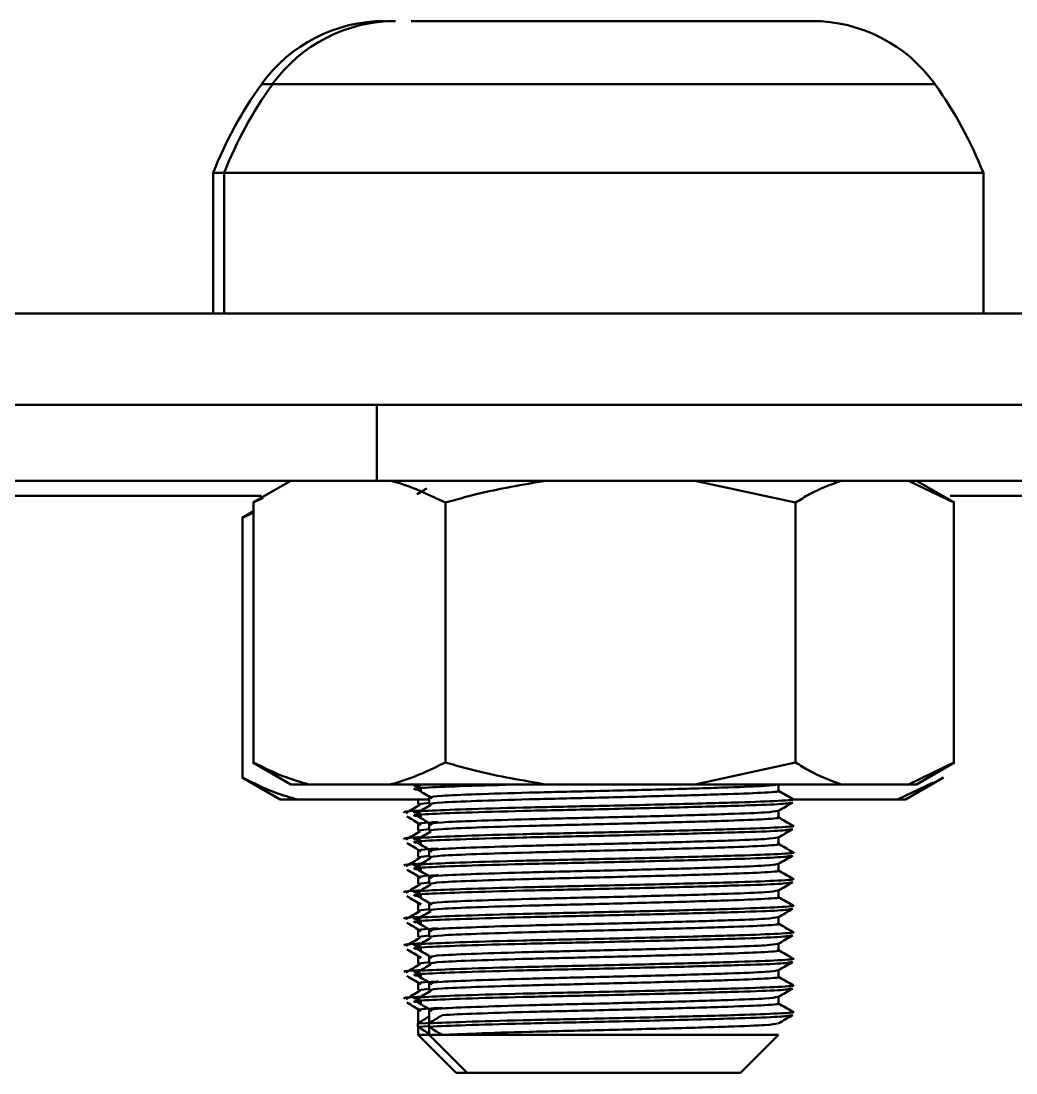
# Model space of a CAD drawing. Header units: millimetres. Extents: x 263 to 2983, y 441 to 2500.
# Drawn here: x 1129.47 to 1142.57, y 2476.1 to 2489.95 of the extents above; entities that cross this region are included whole.
import ezdxf

# ---------------------------------------------------------------- set-up
doc = ezdxf.new("R2010")
doc.units = ezdxf.units.MM
doc.header["$LTSCALE"] = 0.5
doc.layers.add('BOL', color=7, linetype='Continuous', lineweight=50)

msp = doc.modelspace()

# ---------------------------------------------------------------- linework, layer by layer
at = {"layer": 'BOL'}
for p, q in [((1134.61, 2489.95), (1138.186, 2489.95)), ((1137.517, 2489.95), (1137.893, 2489.95)), ((1138.186, 2489.95), (1139.884, 2489.95)), ((1132.635, 2489.116), (1132.78, 2489.116)), ((1132.78, 2489.116), (1133.108, 2489.116)), ((1133.108, 2489.116), (1141.508, 2489.116)), ((1131.999, 2487.95), (1131.999, 2486.096)), ((1131.999, 2487.95), (1132.144, 2487.95)), ((1132.144, 2487.95), (1132.144, 2486.096)), ((1132.144, 2487.95), (1132.52, 2487.95)), ((1132.52, 2487.95), (1142.144, 2487.95)), ((1142.144, 2486.096), (1142.144, 2487.95)), ((1174.154, 2486.096), (444.154, 2486.096)), ((1174.154, 2484.896), (444.154, 2484.896)), ((1134.154, 2484.896), (1134.154, 2483.896)), ((1123.726, 2483.896), (1134.154, 2483.896)), ((1133.025, 2483.896), (1132.525, 2483.607)), ((1134.154, 2483.896), (1147.934, 2483.896)), ((1138.345, 2483.896), (1139.67, 2483.607)), ((1141.157, 2483.896), (1141.756, 2483.607)), ((1141.763, 2483.607), (1141.263, 2483.896)), ((1128.727, 2483.696), (1132.638, 2483.696)), ((1141.705, 2483.696), (1147.79, 2483.696)), ((1132.661, 2483.669), (1132.532, 2483.607)), ((1132.532, 2483.607), (1132.532, 2480.185)), ((1135.059, 2483.607), (1135.059, 2480.185)), ((1139.67, 2483.607), (1139.67, 2480.185)), ((1141.756, 2483.607), (1141.756, 2480.185)), ((1132.532, 2483.495), (1132.381, 2483.407)), ((1132.516, 2483.469), (1132.388, 2483.407)), ((1132.388, 2483.407), (1132.388, 2479.985)), ((1132.525, 2480.185), (1133.025, 2479.896)), ((1132.661, 2480.123), (1132.532, 2480.185)), ((1138.345, 2479.896), (1139.67, 2480.185)), ((1141.157, 2479.896), (1141.756, 2480.185)), ((1141.263, 2479.896), (1141.763, 2480.185)), ((1132.381, 2479.985), (1132.881, 2479.696)), ((1132.516, 2479.923), (1132.388, 2479.985)), ((1141.118, 2479.696), (1141.618, 2479.985)), ((1133.258, 2479.896), (1133.025, 2479.896)), ((1133.258, 2479.896), (1134.333, 2479.896)), ((1136.384, 2479.896), (1134.333, 2479.896)), ((1134.69, 2479.873), (1134.683, 2479.869)), ((1136.384, 2479.896), (1138.345, 2479.896)), ((1140.27, 2479.896), (1138.345, 2479.896)), ((1139.444, 2479.812), (1139.444, 2479.896)), ((1140.27, 2479.896), (1141.157, 2479.896)), ((1141.012, 2479.696), (1141.483, 2479.923)), ((1141.263, 2479.896), (1141.157, 2479.896)), ((1133.114, 2479.696), (1132.881, 2479.696)), ((1133.114, 2479.696), (1134.188, 2479.696)), ((1134.844, 2479.696), (1134.188, 2479.696)), ((1134.699, 2479.696), (1134.699, 2479.637)), ((1134.844, 2479.724), (1134.844, 2479.637)), ((1140.125, 2479.696), (1139.628, 2479.696)), ((1140.125, 2479.696), (1141.012, 2479.696)), ((1141.118, 2479.696), (1141.012, 2479.696)), ((1134.705, 2479.637), (1134.844, 2479.655)), ((1139.444, 2479.462), (1139.444, 2479.548)), ((1134.699, 2479.374), (1134.699, 2479.287)), ((1134.705, 2479.287), (1134.844, 2479.305)), ((1134.844, 2479.374), (1134.844, 2479.287)), ((1139.444, 2479.112), (1139.444, 2479.198)), ((1134.699, 2479.024), (1134.699, 2478.937)), ((1134.844, 2479.024), (1134.844, 2478.937)), ((1134.705, 2478.937), (1134.844, 2478.955)), ((1139.444, 2478.762), (1139.444, 2478.848)), ((1134.699, 2478.674), (1134.699, 2478.587)), ((1134.705, 2478.587), (1134.844, 2478.605)), ((1134.844, 2478.674), (1134.844, 2478.587)), ((1139.444, 2478.412), (1139.444, 2478.498)), ((1134.699, 2478.324), (1134.699, 2478.237)), ((1134.844, 2478.324), (1134.844, 2478.237)), ((1134.705, 2478.237), (1134.844, 2478.255)), ((1139.444, 2478.062), (1139.444, 2478.148)), ((1134.699, 2477.974), (1134.699, 2477.887)), ((1134.705, 2477.887), (1134.844, 2477.905)), ((1134.844, 2477.974), (1134.844, 2477.887)), ((1139.444, 2477.712), (1139.444, 2477.798)), ((1134.699, 2477.624), (1134.699, 2477.537)), ((1134.844, 2477.624), (1134.844, 2477.537)), ((1134.705, 2477.537), (1134.844, 2477.555)), ((1139.444, 2477.362), (1139.444, 2477.448)), ((1134.699, 2477.274), (1134.699, 2477.187)), ((1134.705, 2477.187), (1134.844, 2477.205)), ((1134.844, 2477.274), (1134.844, 2477.187)), ((1139.444, 2477.012), (1139.444, 2477.098)), ((1134.699, 2476.924), (1134.699, 2476.751)), ((1134.844, 2476.924), (1134.844, 2476.751)), ((1134.697, 2476.749), (1134.915, 2476.758)), ((1134.697, 2476.705), (1134.697, 2476.749)), ((1134.697, 2476.705), (1134.842, 2476.711)), ((1134.699, 2476.704), (1134.699, 2476.596)), ((1134.842, 2476.705), (1134.842, 2476.749)), ((1134.844, 2476.704), (1134.844, 2476.596)), ((1134.699, 2476.596), (1135.199, 2476.096)), ((1134.699, 2476.596), (1134.844, 2476.596)), ((1134.844, 2476.596), (1135.344, 2476.096)), ((1134.844, 2476.596), (1139.444, 2476.596)), ((1138.944, 2476.096), (1139.444, 2476.596)), ((1135.199, 2476.096), (1135.335, 2476.096)), ((1135.344, 2476.096), (1138.944, 2476.096))]:
    msp.add_line(p, q, dxfattribs=at)
for centre, radius, start, end in [((1134.26, 2487.95), 2, 90, 144.3075), ((1134.404, 2487.95), 2, 90, 144.3075), ((1139.884, 2487.95), 2, 35.6925, 90), ((1136.999, 2485.981), 5.373, 144.3075, 158.5137), ((1137.144, 2485.981), 5.373, 144.3075, 158.5137), ((1137.144, 2485.981), 5.373, 21.4863, 35.6925)]:
    msp.add_arc(centre, radius, start, end, dxfattribs=at)
for points, knots in [([(1134.333, 2483.896), (1134.368, 2483.886), (1134.614, 2483.821), (1134.854, 2483.706), (1135.059, 2483.607)], [0, 0, 0, 0, 0.146019, 1, 1, 1, 1]), ([(1135.059, 2483.607), (1135.194, 2483.645), (1135.629, 2483.768), (1136.076, 2483.843), (1136.384, 2483.896)], [0, 0, 0, 0, 0.309695, 1, 1, 1, 1]), ([(1139.67, 2483.607), (1139.731, 2483.645), (1139.928, 2483.768), (1140.13, 2483.843), (1140.27, 2483.896)], [0, 0, 0, 0, 0.309687, 1, 1, 1, 1]), ([(1134.815, 2483.795), (1134.804, 2483.788), (1134.762, 2483.762), (1134.716, 2483.737), (1134.683, 2483.719)], [0, 0, 0, 0, 0.287017, 1, 1, 1, 1]), ([(1132.532, 2480.185), (1132.674, 2480.114), (1132.914, 2479.995), (1133.159, 2479.925), (1133.258, 2479.896)], [0, 0, 0, 0, 0.592724, 1, 1, 1, 1]), ([(1134.333, 2479.896), (1134.368, 2479.905), (1134.614, 2479.97), (1134.854, 2480.086), (1135.059, 2480.185)], [0, 0, 0, 0, 0.146017, 1, 1, 1, 1]), ([(1135.059, 2480.185), (1135.194, 2480.147), (1135.629, 2480.024), (1136.076, 2479.948), (1136.384, 2479.896)], [0, 0, 0, 0, 0.309696, 1, 1, 1, 1]), ([(1139.67, 2480.185), (1139.731, 2480.147), (1139.928, 2480.024), (1140.13, 2479.948), (1140.27, 2479.896)], [0, 0, 0, 0, 0.309688, 1, 1, 1, 1]), ([(1132.388, 2479.985), (1132.53, 2479.914), (1132.769, 2479.795), (1133.014, 2479.725), (1133.114, 2479.696)], [0, 0, 0, 0, 0.592738, 1, 1, 1, 1]), ([(1134.749, 2479.823), (1134.71, 2479.826), (1134.58, 2479.838), (1134.788, 2479.855), (1135.276, 2479.875), (1135.791, 2479.889), (1136.045, 2479.896)], [0, 0, 0, 0, 0.134165, 0.444379, 0.725049, 1, 1, 1, 1]), ([(1134.729, 2479.869), (1134.698, 2479.872), (1134.588, 2479.881), (1134.721, 2479.89), (1134.815, 2479.896)], [0, 0, 0, 0, 0.28527, 1, 1, 1, 1]), ([(1134.697, 2479.823), (1134.729, 2479.805), (1134.793, 2479.768), (1134.854, 2479.732), (1134.884, 2479.714)], [0, 0, 0, 0, 0.501272, 1, 1, 1, 1]), ([(1134.85, 2479.724), (1134.882, 2479.732), (1134.943, 2479.746), (1135.44, 2479.766), (1136.13, 2479.788), (1137.012, 2479.808), (1137.974, 2479.831), (1138.793, 2479.856), (1139.329, 2479.876), (1139.399, 2479.891), (1139.433, 2479.898)], [0, 0, 0, 0, 0.125337, 0.242515, 0.363129, 0.479368, 0.618848, 0.759358, 0.881042, 1, 1, 1, 1]), ([(1134.85, 2479.637), (1134.882, 2479.644), (1134.943, 2479.658), (1135.44, 2479.678), (1136.13, 2479.7), (1137.012, 2479.72), (1137.971, 2479.744), (1138.805, 2479.768), (1139.3, 2479.788), (1139.5, 2479.805), (1139.434, 2479.813), (1139.428, 2479.814)], [0, 0, 0, 0, 0.122902, 0.237804, 0.356075, 0.470057, 0.606828, 0.744609, 0.863929, 0.988141, 1, 1, 1, 1]), ([(1139.632, 2479.705), (1139.6, 2479.723), (1139.538, 2479.759), (1139.475, 2479.795), (1139.444, 2479.813)], [0, 0, 0, 0, 0.503131, 1, 1, 1, 1]), ([(1134.729, 2479.519), (1134.699, 2479.522), (1134.582, 2479.532), (1134.788, 2479.548), (1135.291, 2479.569), (1136.048, 2479.591), (1137.001, 2479.611), (1138.039, 2479.634), (1138.942, 2479.659), (1139.478, 2479.679), (1139.694, 2479.696), (1139.621, 2479.704), (1139.614, 2479.705)], [0, 0, 0, 0, 0.041467, 0.162553, 0.272106, 0.384868, 0.493546, 0.62395, 0.755317, 0.869089, 0.98752, 1, 1, 1, 1]), ([(1134.51, 2479.527), (1134.516, 2479.534), (1134.522, 2479.542), (1134.71, 2479.55), (1134.717, 2479.55)], [0, 0, 0, 0, 0.965022, 1, 1, 1, 1]), ([(1134.725, 2479.628), (1134.694, 2479.61), (1134.633, 2479.573), (1134.57, 2479.537), (1134.538, 2479.519)], [0, 0, 0, 0, 0.500924, 1, 1, 1, 1]), ([(1134.749, 2479.473), (1134.71, 2479.476), (1134.58, 2479.488), (1134.786, 2479.505), (1135.291, 2479.525), (1136.049, 2479.547), (1137, 2479.567), (1138.043, 2479.591), (1138.929, 2479.615), (1139.508, 2479.635), (1139.584, 2479.65), (1139.621, 2479.657)], [0, 0, 0, 0, 0.052786, 0.174976, 0.285529, 0.399319, 0.508989, 0.640583, 0.773148, 0.887958, 1, 1, 1, 1]), ([(1134.869, 2479.628), (1134.839, 2479.61), (1134.778, 2479.573), (1134.714, 2479.537), (1134.683, 2479.519)], [0, 0, 0, 0, 0.500944, 1, 1, 1, 1]), ([(1134.85, 2479.374), (1134.882, 2479.382), (1134.943, 2479.396), (1135.44, 2479.416), (1136.13, 2479.438), (1137.012, 2479.458), (1137.974, 2479.481), (1138.793, 2479.506), (1139.329, 2479.526), (1139.399, 2479.541), (1139.433, 2479.548)], [0, 0, 0, 0, 0.1253281, 0.2424981, 0.3631035, 0.4793352, 0.6188052, 0.7593062, 0.8809814, 1, 1, 1, 1]), ([(1139.443, 2479.548), (1139.475, 2479.566), (1139.538, 2479.602), (1139.601, 2479.639), (1139.633, 2479.657)], [0, 0, 0, 0, 0.4981179, 1, 1, 1, 1]), ([(1134.553, 2479.473), (1134.585, 2479.455), (1134.648, 2479.418), (1134.709, 2479.382), (1134.739, 2479.364)], [0, 0, 0, 0, 0.501093, 1, 1, 1, 1]), ([(1134.697, 2479.473), (1134.729, 2479.455), (1134.793, 2479.418), (1134.854, 2479.382), (1134.884, 2479.364)], [0, 0, 0, 0, 0.501133, 1, 1, 1, 1]), ([(1134.705, 2479.374), (1134.717, 2479.382), (1134.731, 2479.39), (1134.933, 2479.399), (1134.965, 2479.4)], [0, 0, 0, 0, 0.838661, 1, 1, 1, 1]), ([(1134.85, 2479.287), (1134.882, 2479.294), (1134.943, 2479.308), (1135.44, 2479.328), (1136.13, 2479.35), (1137.012, 2479.37), (1137.971, 2479.394), (1138.805, 2479.418), (1139.3, 2479.438), (1139.5, 2479.455), (1139.434, 2479.463), (1139.428, 2479.464)], [0, 0, 0, 0, 0.122894, 0.237788, 0.356051, 0.470026, 0.606787, 0.744559, 0.863871, 0.988075, 1, 1, 1, 1]), ([(1139.632, 2479.355), (1139.6, 2479.373), (1139.538, 2479.409), (1139.475, 2479.445), (1139.444, 2479.463)], [0, 0, 0, 0, 0.503345, 1, 1, 1, 1]), ([(1134.725, 2479.278), (1134.694, 2479.26), (1134.633, 2479.223), (1134.57, 2479.187), (1134.538, 2479.169)], [0, 0, 0, 0, 0.500831, 1, 1, 1, 1]), ([(1134.729, 2479.169), (1134.699, 2479.172), (1134.582, 2479.182), (1134.788, 2479.198), (1135.291, 2479.219), (1136.048, 2479.241), (1137.001, 2479.261), (1138.039, 2479.284), (1138.942, 2479.309), (1139.478, 2479.329), (1139.694, 2479.346), (1139.621, 2479.354), (1139.614, 2479.355)], [0, 0, 0, 0, 0.04141, 0.162501, 0.272059, 0.384826, 0.493508, 0.623919, 0.755292, 0.869069, 0.987505, 1, 1, 1, 1]), ([(1134.749, 2479.123), (1134.71, 2479.126), (1134.58, 2479.138), (1134.786, 2479.155), (1135.291, 2479.175), (1136.049, 2479.197), (1137, 2479.217), (1138.043, 2479.241), (1138.929, 2479.265), (1139.508, 2479.285), (1139.584, 2479.3), (1139.621, 2479.307)], [0, 0, 0, 0, 0.052729, 0.174924, 0.285482, 0.399278, 0.508952, 0.640552, 0.773123, 0.887939, 1, 1, 1, 1]), ([(1134.869, 2479.278), (1134.839, 2479.26), (1134.778, 2479.223), (1134.714, 2479.187), (1134.683, 2479.169)], [0, 0, 0, 0, 0.5008864, 1, 1, 1, 1]), ([(1139.443, 2479.198), (1139.475, 2479.216), (1139.538, 2479.252), (1139.601, 2479.289), (1139.633, 2479.307)], [0, 0, 0, 0, 0.498367, 1, 1, 1, 1]), ([(1134.51, 2479.177), (1134.516, 2479.184), (1134.521, 2479.192), (1134.71, 2479.2), (1134.717, 2479.2)], [0, 0, 0, 0, 0.965139, 1, 1, 1, 1]), ([(1134.553, 2479.123), (1134.584, 2479.105), (1134.648, 2479.068), (1134.709, 2479.032), (1134.739, 2479.014)], [0, 0, 0, 0, 0.500997, 1, 1, 1, 1]), ([(1134.697, 2479.123), (1134.729, 2479.105), (1134.792, 2479.068), (1134.854, 2479.032), (1134.884, 2479.014)], [0, 0, 0, 0, 0.500997, 1, 1, 1, 1]), ([(1134.85, 2479.024), (1134.882, 2479.032), (1134.943, 2479.046), (1135.44, 2479.066), (1136.13, 2479.088), (1137.012, 2479.108), (1137.974, 2479.131), (1138.793, 2479.156), (1139.329, 2479.176), (1139.399, 2479.191), (1139.433, 2479.198)], [0, 0, 0, 0, 0.125317, 0.242477, 0.363073, 0.479294, 0.618752, 0.759241, 0.880906, 1, 1, 1, 1]), ([(1134.85, 2478.937), (1134.882, 2478.944), (1134.943, 2478.958), (1135.44, 2478.978), (1136.13, 2479), (1137.012, 2479.02), (1137.971, 2479.044), (1138.805, 2479.068), (1139.3, 2479.088), (1139.5, 2479.105), (1139.434, 2479.113), (1139.428, 2479.114)], [0, 0, 0, 0, 0.1228838, 0.2377685, 0.3560217, 0.4699864, 0.6067363, 0.744497, 0.8637991, 0.9879923, 1, 1, 1, 1]), ([(1139.632, 2479.005), (1139.6, 2479.023), (1139.538, 2479.059), (1139.475, 2479.095), (1139.444, 2479.113)], [0, 0, 0, 0, 0.503558, 1, 1, 1, 1]), ([(1134.729, 2478.819), (1134.699, 2478.822), (1134.582, 2478.832), (1134.788, 2478.848), (1135.291, 2478.869), (1136.048, 2478.891), (1137.001, 2478.911), (1138.039, 2478.934), (1138.942, 2478.959), (1139.478, 2478.979), (1139.695, 2478.996), (1139.621, 2479.004), (1139.614, 2479.005)], [0, 0, 0, 0, 0.041366, 0.162461, 0.272022, 0.384792, 0.493478, 0.623892, 0.755269, 0.86905, 0.98749, 1, 1, 1, 1]), ([(1134.705, 2479.024), (1134.717, 2479.032), (1134.731, 2479.04), (1134.933, 2479.049), (1134.965, 2479.05)], [0, 0, 0, 0, 0.838661, 1, 1, 1, 1]), ([(1134.51, 2478.827), (1134.518, 2478.834), (1134.526, 2478.842), (1134.724, 2478.85), (1134.738, 2478.851)], [0, 0, 0, 0, 0.930403, 1, 1, 1, 1]), ([(1134.725, 2478.928), (1134.694, 2478.91), (1134.633, 2478.874), (1134.57, 2478.837), (1134.538, 2478.819)], [0, 0, 0, 0, 0.500703, 1, 1, 1, 1]), ([(1134.749, 2478.773), (1134.71, 2478.776), (1134.58, 2478.788), (1134.786, 2478.805), (1135.291, 2478.825), (1136.049, 2478.847), (1137, 2478.867), (1138.043, 2478.891), (1138.929, 2478.915), (1139.508, 2478.935), (1139.584, 2478.95), (1139.621, 2478.957)], [0, 0, 0, 0, 0.052671, 0.174872, 0.285435, 0.399236, 0.508915, 0.640521, 0.773098, 0.887919, 1, 1, 1, 1]), ([(1134.869, 2478.928), (1134.839, 2478.91), (1134.778, 2478.874), (1134.714, 2478.837), (1134.683, 2478.819)], [0, 0, 0, 0, 0.500717, 1, 1, 1, 1]), ([(1134.85, 2478.674), (1134.882, 2478.682), (1134.943, 2478.696), (1135.44, 2478.716), (1136.13, 2478.738), (1137.012, 2478.758), (1137.974, 2478.781), (1138.793, 2478.806), (1139.329, 2478.826), (1139.399, 2478.841), (1139.433, 2478.848)], [0, 0, 0, 0, 0.125307, 0.242457, 0.363042, 0.479253, 0.6187, 0.759177, 0.880831, 1, 1, 1, 1]), ([(1139.443, 2478.848), (1139.475, 2478.866), (1139.538, 2478.902), (1139.601, 2478.939), (1139.633, 2478.957)], [0, 0, 0, 0, 0.498603, 1, 1, 1, 1]), ([(1134.553, 2478.773), (1134.584, 2478.755), (1134.648, 2478.718), (1134.709, 2478.682), (1134.739, 2478.664)], [0, 0, 0, 0, 0.500831, 1, 1, 1, 1]), ([(1134.697, 2478.773), (1134.729, 2478.755), (1134.792, 2478.718), (1134.854, 2478.682), (1134.884, 2478.664)], [0, 0, 0, 0, 0.5008706, 1, 1, 1, 1]), ([(1134.705, 2478.674), (1134.717, 2478.682), (1134.731, 2478.69), (1134.933, 2478.699), (1134.965, 2478.7)], [0, 0, 0, 0, 0.838661, 1, 1, 1, 1]), ([(1134.85, 2478.587), (1134.882, 2478.594), (1134.943, 2478.608), (1135.44, 2478.628), (1136.13, 2478.65), (1137.012, 2478.67), (1137.971, 2478.694), (1138.805, 2478.718), (1139.3, 2478.738), (1139.5, 2478.755), (1139.434, 2478.763), (1139.428, 2478.764)], [0, 0, 0, 0, 0.122874, 0.237749, 0.355992, 0.469947, 0.606686, 0.744435, 0.863727, 0.98791, 1, 1, 1, 1]), ([(1139.632, 2478.655), (1139.6, 2478.673), (1139.538, 2478.709), (1139.475, 2478.745), (1139.444, 2478.763)], [0, 0, 0, 0, 0.503757, 1, 1, 1, 1]), ([(1134.725, 2478.578), (1134.694, 2478.56), (1134.633, 2478.524), (1134.569, 2478.487), (1134.538, 2478.469)], [0, 0, 0, 0, 0.500535, 1, 1, 1, 1]), ([(1134.729, 2478.469), (1134.699, 2478.472), (1134.582, 2478.482), (1134.788, 2478.498), (1135.291, 2478.519), (1136.048, 2478.541), (1137.001, 2478.561), (1138.039, 2478.584), (1138.942, 2478.609), (1139.478, 2478.629), (1139.695, 2478.646), (1139.621, 2478.654), (1139.614, 2478.655)], [0, 0, 0, 0, 0.041309, 0.162409, 0.271975, 0.38475, 0.493441, 0.623861, 0.755244, 0.869029, 0.987474, 1, 1, 1, 1]), ([(1134.748, 2478.423), (1134.71, 2478.426), (1134.58, 2478.438), (1134.786, 2478.455), (1135.291, 2478.475), (1136.049, 2478.497), (1137, 2478.517), (1138.043, 2478.541), (1138.929, 2478.565), (1139.508, 2478.585), (1139.584, 2478.6), (1139.621, 2478.607)], [0, 0, 0, 0, 0.052615, 0.174823, 0.285392, 0.3992, 0.508885, 0.640499, 0.773084, 0.887912, 1, 1, 1, 1]), ([(1134.869, 2478.578), (1134.839, 2478.56), (1134.777, 2478.524), (1134.714, 2478.487), (1134.683, 2478.469)], [0, 0, 0, 0, 0.5005462, 1, 1, 1, 1]), ([(1139.443, 2478.498), (1139.475, 2478.516), (1139.538, 2478.552), (1139.601, 2478.589), (1139.633, 2478.607)], [0, 0, 0, 0, 0.498837, 1, 1, 1, 1]), ([(1134.51, 2478.477), (1134.518, 2478.484), (1134.526, 2478.492), (1134.724, 2478.5), (1134.737, 2478.501)], [0, 0, 0, 0, 0.930598, 1, 1, 1, 1]), ([(1134.553, 2478.423), (1134.584, 2478.405), (1134.647, 2478.368), (1134.709, 2478.332), (1134.739, 2478.314)], [0, 0, 0, 0, 0.5006512, 1, 1, 1, 1]), ([(1134.697, 2478.423), (1134.729, 2478.405), (1134.792, 2478.368), (1134.853, 2478.332), (1134.884, 2478.314)], [0, 0, 0, 0, 0.50073, 1, 1, 1, 1]), ([(1134.85, 2478.324), (1134.882, 2478.332), (1134.943, 2478.346), (1135.44, 2478.366), (1136.13, 2478.388), (1137.012, 2478.408), (1137.974, 2478.431), (1138.793, 2478.456), (1139.329, 2478.476), (1139.399, 2478.491), (1139.434, 2478.498)], [0, 0, 0, 0, 0.125298, 0.24244, 0.363017, 0.47922, 0.618657, 0.759124, 0.880771, 1, 1, 1, 1]), ([(1134.729, 2478.119), (1134.699, 2478.122), (1134.582, 2478.132), (1134.788, 2478.148), (1135.291, 2478.169), (1136.048, 2478.191), (1137.001, 2478.211), (1138.039, 2478.234), (1138.942, 2478.259), (1139.478, 2478.279), (1139.694, 2478.296), (1139.621, 2478.304), (1139.614, 2478.305)], [0, 0, 0, 0, 0.041265, 0.162367, 0.271935, 0.384711, 0.493404, 0.623826, 0.755211, 0.868998, 0.987445, 1, 1, 1, 1]), ([(1134.85, 2478.237), (1134.882, 2478.244), (1134.943, 2478.258), (1135.44, 2478.278), (1136.13, 2478.3), (1137.012, 2478.32), (1137.971, 2478.344), (1138.805, 2478.368), (1139.3, 2478.388), (1139.5, 2478.405), (1139.434, 2478.413), (1139.428, 2478.414)], [0, 0, 0, 0, 0.1228633, 0.2377289, 0.3559623, 0.469908, 0.606635, 0.7443728, 0.863655, 0.9878275, 1, 1, 1, 1]), ([(1139.632, 2478.305), (1139.6, 2478.323), (1139.538, 2478.359), (1139.475, 2478.395), (1139.444, 2478.413)], [0, 0, 0, 0, 0.503973, 1, 1, 1, 1]), ([(1134.51, 2478.127), (1134.516, 2478.134), (1134.522, 2478.142), (1134.71, 2478.15), (1134.717, 2478.15)], [0, 0, 0, 0, 0.965351, 1, 1, 1, 1]), ([(1134.725, 2478.228), (1134.694, 2478.21), (1134.632, 2478.174), (1134.569, 2478.137), (1134.538, 2478.119)], [0, 0, 0, 0, 0.500406, 1, 1, 1, 1]), ([(1134.748, 2478.073), (1134.71, 2478.076), (1134.58, 2478.088), (1134.786, 2478.105), (1135.291, 2478.125), (1136.049, 2478.147), (1137, 2478.167), (1138.043, 2478.191), (1138.929, 2478.215), (1139.508, 2478.235), (1139.584, 2478.25), (1139.621, 2478.257)], [0, 0, 0, 0, 0.052571, 0.174783, 0.285355, 0.399166, 0.508855, 0.640473, 0.773063, 0.887893, 1, 1, 1, 1]), ([(1134.869, 2478.228), (1134.839, 2478.21), (1134.777, 2478.174), (1134.714, 2478.137), (1134.683, 2478.119)], [0, 0, 0, 0, 0.500454, 1, 1, 1, 1]), ([(1134.85, 2477.974), (1134.882, 2477.982), (1134.943, 2477.996), (1135.44, 2478.016), (1136.13, 2478.038), (1137.012, 2478.058), (1137.974, 2478.081), (1138.793, 2478.106), (1139.329, 2478.126), (1139.399, 2478.141), (1139.434, 2478.148)], [0, 0, 0, 0, 0.125287, 0.242419, 0.362986, 0.47918, 0.618604, 0.75906, 0.880695, 1, 1, 1, 1]), ([(1139.443, 2478.148), (1139.475, 2478.166), (1139.538, 2478.202), (1139.601, 2478.239), (1139.633, 2478.257)], [0, 0, 0, 0, 0.4991086, 1, 1, 1, 1]), ([(1134.553, 2478.073), (1134.584, 2478.055), (1134.647, 2478.018), (1134.709, 2477.982), (1134.739, 2477.964)], [0, 0, 0, 0, 0.50049, 1, 1, 1, 1]), ([(1134.697, 2478.073), (1134.729, 2478.055), (1134.792, 2478.018), (1134.853, 2477.982), (1134.884, 2477.964)], [0, 0, 0, 0, 0.50049, 1, 1, 1, 1]), ([(1134.85, 2477.887), (1134.882, 2477.894), (1134.943, 2477.908), (1135.44, 2477.928), (1136.13, 2477.95), (1137.012, 2477.97), (1137.971, 2477.994), (1138.805, 2478.018), (1139.3, 2478.038), (1139.5, 2478.055), (1139.434, 2478.063), (1139.428, 2478.064)], [0, 0, 0, 0, 0.122855, 0.2377129, 0.3559383, 0.4698764, 0.6065941, 0.7443227, 0.8635969, 0.987761, 1, 1, 1, 1]), ([(1139.632, 2477.955), (1139.6, 2477.973), (1139.538, 2478.009), (1139.475, 2478.045), (1139.444, 2478.063)], [0, 0, 0, 0, 0.504187, 1, 1, 1, 1]), ([(1134.725, 2477.878), (1134.694, 2477.86), (1134.632, 2477.824), (1134.569, 2477.787), (1134.538, 2477.769)], [0, 0, 0, 0, 0.500277, 1, 1, 1, 1]), ([(1134.729, 2477.769), (1134.699, 2477.772), (1134.582, 2477.782), (1134.788, 2477.798), (1135.291, 2477.819), (1136.048, 2477.841), (1137.001, 2477.861), (1138.039, 2477.884), (1138.942, 2477.909), (1139.478, 2477.929), (1139.695, 2477.946), (1139.621, 2477.954), (1139.614, 2477.955)], [0, 0, 0, 0, 0.041208, 0.162315, 0.271888, 0.384669, 0.493367, 0.623794, 0.755185, 0.868977, 0.987429, 1, 1, 1, 1]), ([(1134.748, 2477.723), (1134.709, 2477.726), (1134.58, 2477.738), (1134.786, 2477.755), (1135.291, 2477.775), (1136.049, 2477.797), (1137, 2477.817), (1138.043, 2477.841), (1138.929, 2477.865), (1139.508, 2477.885), (1139.584, 2477.9), (1139.621, 2477.907)], [0, 0, 0, 0, 0.052513, 0.174731, 0.285308, 0.399124, 0.508818, 0.640442, 0.773038, 0.887873, 1, 1, 1, 1]), ([(1134.869, 2477.878), (1134.839, 2477.86), (1134.777, 2477.824), (1134.714, 2477.787), (1134.683, 2477.769)], [0, 0, 0, 0, 0.500283, 1, 1, 1, 1]), ([(1134.705, 2477.974), (1134.717, 2477.982), (1134.731, 2477.99), (1134.933, 2477.999), (1134.965, 2478)], [0, 0, 0, 0, 0.838661, 1, 1, 1, 1]), ([(1139.443, 2477.798), (1139.475, 2477.816), (1139.538, 2477.852), (1139.601, 2477.889), (1139.633, 2477.907)], [0, 0, 0, 0, 0.499332, 1, 1, 1, 1]), ([(1134.51, 2477.777), (1134.518, 2477.784), (1134.526, 2477.792), (1134.723, 2477.8), (1134.737, 2477.801)], [0, 0, 0, 0, 0.931078, 1, 1, 1, 1]), ([(1134.85, 2477.624), (1134.882, 2477.632), (1134.943, 2477.646), (1135.44, 2477.666), (1136.13, 2477.688), (1137.012, 2477.708), (1137.974, 2477.731), (1138.793, 2477.756), (1139.329, 2477.776), (1139.399, 2477.791), (1139.434, 2477.798)], [0, 0, 0, 0, 0.125277, 0.242399, 0.362955, 0.479139, 0.618551, 0.758995, 0.88062, 1, 1, 1, 1]), ([(1134.553, 2477.723), (1134.584, 2477.705), (1134.647, 2477.668), (1134.709, 2477.632), (1134.739, 2477.614)], [0, 0, 0, 0, 0.50029, 1, 1, 1, 1]), ([(1134.729, 2477.419), (1134.699, 2477.422), (1134.582, 2477.432), (1134.788, 2477.448), (1135.291, 2477.469), (1136.048, 2477.491), (1137.001, 2477.511), (1138.039, 2477.534), (1138.942, 2477.559), (1139.478, 2477.579), (1139.695, 2477.596), (1139.621, 2477.604), (1139.614, 2477.605)], [0, 0, 0, 0, 0.041164, 0.162275, 0.271851, 0.384636, 0.493337, 0.623768, 0.755163, 0.868959, 0.987414, 1, 1, 1, 1]), ([(1134.697, 2477.723), (1134.729, 2477.705), (1134.791, 2477.668), (1134.853, 2477.632), (1134.884, 2477.614)], [0, 0, 0, 0, 0.5003287, 1, 1, 1, 1]), ([(1134.85, 2477.537), (1134.882, 2477.544), (1134.943, 2477.558), (1135.44, 2477.578), (1136.13, 2477.6), (1137.012, 2477.62), (1137.971, 2477.644), (1138.805, 2477.668), (1139.3, 2477.688), (1139.5, 2477.705), (1139.433, 2477.713), (1139.427, 2477.714)], [0, 0, 0, 0, 0.122845, 0.237693, 0.355909, 0.469837, 0.606544, 0.744261, 0.863525, 0.987679, 1, 1, 1, 1]), ([(1139.632, 2477.605), (1139.6, 2477.623), (1139.538, 2477.659), (1139.475, 2477.695), (1139.444, 2477.713)], [0, 0, 0, 0, 0.504347, 1, 1, 1, 1]), ([(1134.51, 2477.427), (1134.518, 2477.434), (1134.526, 2477.442), (1134.723, 2477.45), (1134.737, 2477.451)], [0, 0, 0, 0, 0.931273, 1, 1, 1, 1]), ([(1134.725, 2477.528), (1134.694, 2477.51), (1134.632, 2477.474), (1134.569, 2477.437), (1134.538, 2477.419)], [0, 0, 0, 0, 0.5001, 1, 1, 1, 1]), ([(1134.748, 2477.373), (1134.709, 2477.376), (1134.58, 2477.388), (1134.786, 2477.405), (1135.291, 2477.425), (1136.049, 2477.447), (1137, 2477.467), (1138.043, 2477.491), (1138.929, 2477.515), (1139.508, 2477.535), (1139.584, 2477.55), (1139.622, 2477.557)], [0, 0, 0, 0, 0.052456, 0.174679, 0.285261, 0.399083, 0.508782, 0.640411, 0.773013, 0.887854, 1, 1, 1, 1]), ([(1134.869, 2477.528), (1134.838, 2477.51), (1134.776, 2477.474), (1134.714, 2477.437), (1134.683, 2477.419)], [0, 0, 0, 0, 0.500142, 1, 1, 1, 1]), ([(1134.85, 2477.274), (1134.882, 2477.282), (1134.943, 2477.296), (1135.44, 2477.316), (1136.13, 2477.338), (1137.012, 2477.358), (1137.974, 2477.381), (1138.793, 2477.406), (1139.329, 2477.426), (1139.399, 2477.441), (1139.434, 2477.448)], [0, 0, 0, 0, 0.125268, 0.242382, 0.36293, 0.479106, 0.618509, 0.758943, 0.88056, 1, 1, 1, 1]), ([(1139.443, 2477.448), (1139.475, 2477.466), (1139.538, 2477.502), (1139.601, 2477.539), (1139.633, 2477.557)], [0, 0, 0, 0, 0.499571, 1, 1, 1, 1]), ([(1134.553, 2477.373), (1134.584, 2477.355), (1134.646, 2477.318), (1134.708, 2477.282), (1134.739, 2477.264)], [0, 0, 0, 0, 0.5001373, 1, 1, 1, 1]), ([(1134.697, 2477.373), (1134.729, 2477.355), (1134.791, 2477.318), (1134.853, 2477.282), (1134.884, 2477.264)], [0, 0, 0, 0, 0.5001373, 1, 1, 1, 1]), ([(1134.85, 2477.187), (1134.882, 2477.194), (1134.943, 2477.208), (1135.44, 2477.228), (1136.13, 2477.25), (1137.012, 2477.27), (1137.971, 2477.294), (1138.805, 2477.318), (1139.3, 2477.338), (1139.5, 2477.355), (1139.433, 2477.363), (1139.427, 2477.364)], [0, 0, 0, 0, 0.122834, 0.237673, 0.355879, 0.469798, 0.606493, 0.744199, 0.863453, 0.987596, 1, 1, 1, 1]), ([(1139.632, 2477.255), (1139.6, 2477.273), (1139.538, 2477.309), (1139.475, 2477.345), (1139.444, 2477.363)], [0, 0, 0, 0, 0.504562, 1, 1, 1, 1]), ([(1134.725, 2477.178), (1134.694, 2477.16), (1134.631, 2477.124), (1134.569, 2477.087), (1134.538, 2477.069)], [0, 0, 0, 0, 0.499931, 1, 1, 1, 1]), ([(1134.729, 2477.069), (1134.699, 2477.072), (1134.582, 2477.082), (1134.788, 2477.098), (1135.291, 2477.119), (1136.048, 2477.141), (1137.001, 2477.161), (1138.039, 2477.184), (1138.942, 2477.209), (1139.478, 2477.229), (1139.694, 2477.246), (1139.621, 2477.254), (1139.614, 2477.255)], [0, 0, 0, 0, 0.041106, 0.162221, 0.2718, 0.384589, 0.493292, 0.623728, 0.755126, 0.868926, 0.987385, 1, 1, 1, 1]), ([(1134.748, 2477.023), (1134.709, 2477.027), (1134.58, 2477.038), (1134.786, 2477.055), (1135.291, 2477.075), (1136.049, 2477.097), (1137, 2477.117), (1138.043, 2477.141), (1138.929, 2477.165), (1139.508, 2477.185), (1139.584, 2477.2), (1139.622, 2477.207)], [0, 0, 0, 0, 0.052399, 0.174627, 0.285214, 0.399041, 0.508745, 0.64038, 0.772988, 0.887834, 1, 1, 1, 1]), ([(1134.869, 2477.178), (1134.838, 2477.16), (1134.776, 2477.124), (1134.714, 2477.087), (1134.683, 2477.069)], [0, 0, 0, 0, 0.49997, 1, 1, 1, 1]), ([(1134.705, 2477.274), (1134.717, 2477.282), (1134.731, 2477.29), (1134.933, 2477.299), (1134.965, 2477.3)], [0, 0, 0, 0, 0.83866, 1, 1, 1, 1]), ([(1139.443, 2477.098), (1139.475, 2477.116), (1139.538, 2477.152), (1139.601, 2477.189), (1139.633, 2477.207)], [0, 0, 0, 0, 0.499793, 1, 1, 1, 1]), ([(1134.51, 2477.077), (1134.518, 2477.084), (1134.526, 2477.092), (1134.723, 2477.1), (1134.737, 2477.101)], [0, 0, 0, 0, 0.9315125, 1, 1, 1, 1]), ([(1134.85, 2476.924), (1134.882, 2476.932), (1134.943, 2476.946), (1135.44, 2476.966), (1136.13, 2476.988), (1137.012, 2477.008), (1137.974, 2477.031), (1138.793, 2477.056), (1139.329, 2477.076), (1139.399, 2477.091), (1139.434, 2477.098)], [0, 0, 0, 0, 0.1252573, 0.2423614, 0.3628987, 0.4790649, 0.6184561, 0.758878, 0.8804846, 1, 1, 1, 1]), ([(1134.553, 2477.023), (1134.584, 2477.005), (1134.646, 2476.968), (1134.708, 2476.932), (1134.739, 2476.914)], [0, 0, 0, 0, 0.4999704, 1, 1, 1, 1]), ([(1134.697, 2477.023), (1134.728, 2477.005), (1134.791, 2476.968), (1134.853, 2476.932), (1134.884, 2476.914)], [0, 0, 0, 0, 0.50001, 1, 1, 1, 1]), ([(1134.705, 2476.924), (1134.72, 2476.932), (1134.74, 2476.941), (1134.966, 2476.95), (1135.018, 2476.952)], [0, 0, 0, 0, 0.768642, 1, 1, 1, 1]), ([(1134.842, 2476.749), (1134.987, 2476.756), (1135.28, 2476.769), (1136.051, 2476.791), (1137, 2476.811), (1138.039, 2476.834), (1138.942, 2476.859), (1139.478, 2476.879), (1139.695, 2476.896), (1139.621, 2476.904), (1139.614, 2476.905)], [0, 0, 0, 0, 0.130795, 0.265421, 0.395171, 0.55086, 0.707698, 0.84353, 0.984924, 1, 1, 1, 1]), ([(1135.017, 2476.858), (1135.151, 2476.865), (1135.422, 2476.878), (1136.134, 2476.9), (1137.011, 2476.92), (1137.971, 2476.944), (1138.805, 2476.968), (1139.3, 2476.988), (1139.5, 2477.005), (1139.433, 2477.013), (1139.427, 2477.014)], [0, 0, 0, 0, 0.13091, 0.265659, 0.395521, 0.551346, 0.708323, 0.844267, 0.985784, 1, 1, 1, 1]), ([(1139.632, 2476.905), (1139.6, 2476.923), (1139.538, 2476.959), (1139.475, 2476.995), (1139.444, 2477.013)], [0, 0, 0, 0, 0.504789, 1, 1, 1, 1]), ([(1134.697, 2476.749), (1134.73, 2476.769), (1134.779, 2476.8), (1134.828, 2476.831), (1134.844, 2476.841)], [0, 0, 0, 0, 0.667396, 1, 1, 1, 1]), ([(1134.842, 2476.749), (1134.875, 2476.769), (1134.933, 2476.806), (1134.991, 2476.842), (1135.017, 2476.858)], [0, 0, 0, 0, 0.5600855, 1, 1, 1, 1]), ([(1134.842, 2476.705), (1134.987, 2476.712), (1135.28, 2476.725), (1136.051, 2476.747), (1136.999, 2476.767), (1138.043, 2476.791), (1138.929, 2476.815), (1139.508, 2476.835), (1139.584, 2476.85), (1139.622, 2476.857)], [0, 0, 0, 0, 0.133982, 0.271889, 0.404801, 0.564284, 0.724945, 0.864087, 1, 1, 1, 1]), ([(1139.443, 2476.748), (1139.475, 2476.766), (1139.538, 2476.803), (1139.601, 2476.839), (1139.633, 2476.857)], [0, 0, 0, 0, 0.5000317, 1, 1, 1, 1]), ([(1134.844, 2476.613), (1134.821, 2476.628), (1134.772, 2476.659), (1134.723, 2476.689), (1134.697, 2476.705)], [0, 0, 0, 0, 0.475838, 1, 1, 1, 1]), ([(1135.017, 2476.596), (1134.984, 2476.616), (1134.926, 2476.653), (1134.868, 2476.689), (1134.842, 2476.705)], [0, 0, 0, 0, 0.560099, 1, 1, 1, 1]), ([(1135.017, 2476.596), (1135.151, 2476.602), (1135.422, 2476.616), (1136.134, 2476.638), (1137.01, 2476.658), (1137.975, 2476.681), (1138.793, 2476.706), (1139.329, 2476.726), (1139.399, 2476.741), (1139.434, 2476.748)], [0, 0, 0, 0, 0.133859, 0.271644, 0.404431, 0.563767, 0.72428, 0.863287, 1, 1, 1, 1])]:
    msp.add_open_spline(points, degree=3, knots=knots, dxfattribs=at)

doc.saveas('drawing.dxf')
